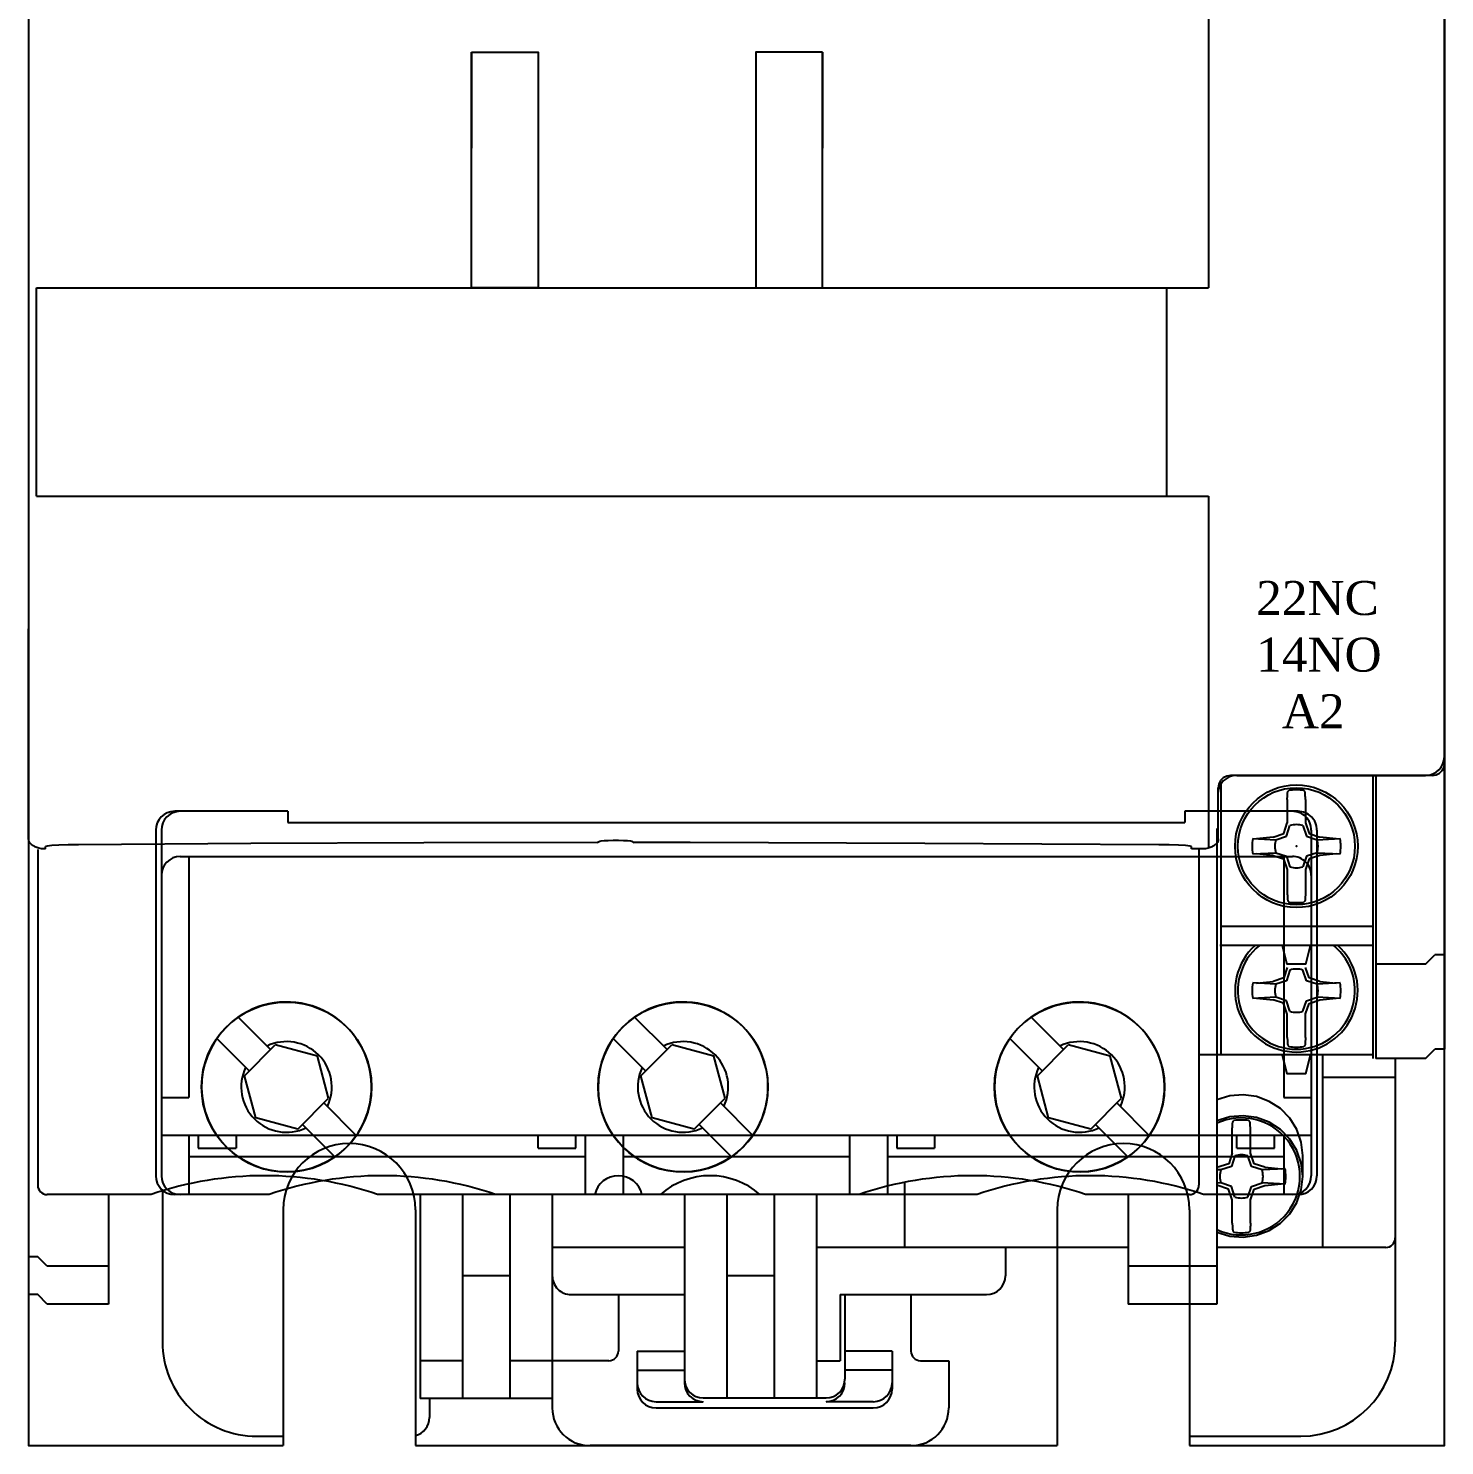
# Model space of a CAD drawing. Extents: x 0 to 75, y 0 to 127.
# Drawn here: x 0 to 75, y 0 to 75.1 of the extents above; entities that cross this region are included whole.
import ezdxf

# ---------------------------------------------------------------- set-up
doc = ezdxf.new("R2010")
doc.units = 0
doc.layers.add('1', color=3, linetype='CONTINUOUS')
doc.layers.add('ALPHA', color=255, linetype='CONTINUOUS')
doc.styles.add('arial', font='times.ttf', dxfattribs={"height": 21})

# ---------------------------------------------------------------- blocks, each defined once
blk = doc.blocks.new('WEQT T321 LC1D50A')
at = {"color": 3, "linetype": 'ByBlock', "lineweight": -2}
for p, q in [((294719.953, 158425.791), (294719.953, 158413.291)), ((294726.953, 158425.791), (294726.953, 158413.291)), ((294760.953, 158425.791), (294760.953, 158413.291)), ((294767.953, 158425.791), (294767.953, 158413.291))]:
    blk.add_line(p, q, dxfattribs=at)
at = {"color": 0, "linetype": 'ByBlock', "lineweight": -2}
for points in [[(294729.927, 158487.096), (294733.464, 158487.096), (294733.464, 158474.624), (294729.927, 158474.624)], [(294748.519, 158487.096), (294744.982, 158487.096), (294744.982, 158474.624), (294748.519, 158474.624)]]:
    blk.add_lwpolyline(points, close=True, dxfattribs=at)
at = {"color": 3, "linetype": 'ByBlock', "lineweight": -2}
for centre in [(294723.453, 158425.791), (294764.453, 158425.791)]:
    blk.add_arc(centre, 3.5, 0, 180, dxfattribs=at)
at = {"layer": '1'}
for p, q in [((294773.127, 158447.518), (294773.127, 158446.271)), ((294774.104, 158447.518), (294774.104, 158446.275)), ((294772.943, 158445.714), (294773.128, 158446.275)), ((294773.086, 158445.571), (294773.271, 158446.133)), ((294773.961, 158446.133), (294774.146, 158445.571)), ((294774.104, 158446.275), (294774.289, 158445.714)), ((294771.302, 158445.45), (294772.524, 158445.386)), ((294772.381, 158445.529), (294771.503, 158445.439)), ((294772.381, 158445.529), (294772.943, 158445.714)), ((294772.524, 158445.386), (294773.086, 158445.571)), ((294774.146, 158445.571), (294774.708, 158445.386)), ((294774.289, 158445.714), (294774.85, 158445.529)), ((294774.708, 158445.386), (294775.93, 158445.45)), ((294775.729, 158445.439), (294774.85, 158445.529)), ((294771.302, 158444.632), (294772.524, 158444.696)), ((294772.383, 158444.555), (294771.503, 158444.642)), ((294772.383, 158444.555), (294772.94, 158444.371)), ((294772.524, 158444.696), (294773.086, 158444.511)), ((294772.94, 158444.371), (294773.127, 158443.805)), ((294773.086, 158444.511), (294773.271, 158443.949)), ((294774.146, 158444.511), (294773.961, 158443.949)), ((294774.289, 158444.368), (294774.104, 158443.806)), ((294774.708, 158444.696), (294774.146, 158444.511)), ((294774.85, 158444.553), (294774.289, 158444.368)), ((294774.708, 158444.696), (294775.93, 158444.632)), ((294775.729, 158444.642), (294774.849, 158444.555)), ((294773.127, 158443.805), (294773.127, 158442.564)), ((294774.104, 158443.806), (294774.104, 158442.564)), ((294772.866, 158439.791), (294773.116, 158438.791)), ((294774.116, 158438.791), (294774.366, 158439.791)), ((294773.128, 158438.625), (294772.943, 158438.064)), ((294773.271, 158438.483), (294773.086, 158437.921)), ((294774.116, 158438.791), (294773.116, 158438.791)), ((294774.146, 158437.921), (294773.961, 158438.483)), ((294774.289, 158438.064), (294774.104, 158438.625)), ((294772.524, 158437.736), (294771.302, 158437.8)), ((294771.503, 158437.789), (294772.381, 158437.879)), ((294772.943, 158438.064), (294772.381, 158437.879)), ((294773.086, 158437.921), (294772.524, 158437.736)), ((294774.708, 158437.736), (294774.146, 158437.921)), ((294774.85, 158437.879), (294774.289, 158438.064)), ((294775.93, 158437.8), (294774.708, 158437.736)), ((294774.85, 158437.879), (294775.729, 158437.789)), ((294772.524, 158437.046), (294771.302, 158436.982)), ((294771.503, 158436.992), (294772.383, 158436.905)), ((294772.94, 158436.721), (294772.383, 158436.905)), ((294773.086, 158436.861), (294772.524, 158437.046)), ((294773.271, 158436.299), (294773.086, 158436.861)), ((294773.961, 158436.299), (294774.146, 158436.861)), ((294774.146, 158436.861), (294774.708, 158437.046)), ((294774.289, 158436.718), (294774.85, 158436.903)), ((294775.93, 158436.982), (294774.708, 158437.046)), ((294774.849, 158436.905), (294775.729, 158436.992)), ((294773.127, 158436.155), (294772.94, 158436.721)), ((294773.127, 158434.914), (294773.127, 158436.155)), ((294774.104, 158436.156), (294774.289, 158436.718)), ((294774.104, 158434.914), (294774.104, 158436.157)), ((294773.127, 158434.914), (294773.129, 158434.886)), ((294773.129, 158434.886), (294773.132, 158434.857)), ((294773.132, 158434.857), (294773.135, 158434.829)), ((294773.135, 158434.829), (294773.138, 158434.801)), ((294773.138, 158434.801), (294773.14, 158434.773)), ((294773.14, 158434.773), (294773.143, 158434.744)), ((294773.143, 158434.744), (294773.145, 158434.716)), ((294773.145, 158434.716), (294773.146, 158434.687)), ((294773.146, 158434.687), (294773.146, 158434.664)), ((294773.146, 158434.664), (294773.146, 158434.64)), ((294773.146, 158434.64), (294773.147, 158434.617)), ((294773.147, 158434.617), (294773.148, 158434.594)), ((294773.148, 158434.594), (294773.15, 158434.571)), ((294773.15, 158434.571), (294773.153, 158434.549)), ((294773.153, 158434.549), (294773.158, 158434.527)), ((294773.158, 158434.527), (294773.166, 158434.506)), ((294773.166, 158434.506), (294773.171, 158434.496)), ((294773.171, 158434.496), (294773.176, 158434.486)), ((294774.061, 158434.496), (294774.056, 158434.486)), ((294774.066, 158434.506), (294774.061, 158434.496)), ((294774.073, 158434.527), (294774.066, 158434.506)), ((294774.079, 158434.549), (294774.073, 158434.527)), ((294774.082, 158434.571), (294774.079, 158434.549)), ((294774.084, 158434.594), (294774.082, 158434.571)), ((294774.085, 158434.617), (294774.084, 158434.594)), ((294774.086, 158434.64), (294774.085, 158434.617)), ((294774.087, 158434.716), (294774.086, 158434.687)), ((294774.086, 158434.687), (294774.086, 158434.664)), ((294774.086, 158434.664), (294774.086, 158434.64)), ((294774.089, 158434.744), (294774.087, 158434.716)), ((294774.091, 158434.773), (294774.089, 158434.744)), ((294774.094, 158434.801), (294774.091, 158434.773)), ((294774.096, 158434.829), (294774.094, 158434.801)), ((294774.099, 158434.857), (294774.096, 158434.829)), ((294774.102, 158434.885), (294774.099, 158434.857)), ((294774.104, 158434.914), (294774.102, 158434.885)), ((294773.176, 158434.486), (294773.182, 158434.476)), ((294773.182, 158434.476), (294773.188, 158434.467)), ((294773.188, 158434.467), (294773.194, 158434.458)), ((294773.194, 158434.458), (294773.201, 158434.449)), ((294773.201, 158434.449), (294773.208, 158434.44)), ((294773.208, 158434.44), (294773.216, 158434.432)), ((294774.023, 158434.44), (294774.016, 158434.432)), ((294774.031, 158434.449), (294774.023, 158434.44)), ((294774.038, 158434.458), (294774.031, 158434.449)), ((294774.044, 158434.467), (294774.038, 158434.458)), ((294774.05, 158434.476), (294774.044, 158434.467)), ((294774.056, 158434.486), (294774.05, 158434.476)), ((294770.086, 158431.819), (294769.403, 158431.609)), ((294770.798, 158431.876), (294770.086, 158431.819)), ((294771.505, 158431.778), (294770.798, 158431.876)), ((294772.174, 158431.529), (294771.505, 158431.778)), ((294772.772, 158431.142), (294772.174, 158431.529)), ((294770.798, 158430.768), (294770.086, 158430.71)), ((294771.505, 158430.67), (294770.798, 158430.768)), ((294773.269, 158430.634), (294772.772, 158431.142)), ((294770.086, 158430.71), (294769.403, 158430.501)), ((294770.214, 158430.03), (294770.217, 158430.058)), ((294770.214, 158428.783), (294770.214, 158430.03)), ((294770.217, 158430.058), (294770.219, 158430.086)), ((294770.219, 158430.086), (294770.222, 158430.115)), ((294770.222, 158430.115), (294770.225, 158430.143)), ((294770.225, 158430.143), (294770.228, 158430.171)), ((294770.228, 158430.171), (294770.23, 158430.199)), ((294770.23, 158430.199), (294770.232, 158430.228)), ((294770.232, 158430.228), (294770.233, 158430.257)), ((294770.233, 158430.257), (294770.234, 158430.28)), ((294770.234, 158430.327), (294770.235, 158430.35)), ((294770.234, 158430.303), (294770.234, 158430.327)), ((294770.234, 158430.28), (294770.234, 158430.303)), ((294770.235, 158430.35), (294770.237, 158430.373)), ((294770.237, 158430.373), (294770.241, 158430.395)), ((294770.241, 158430.395), (294770.246, 158430.417)), ((294770.246, 158430.417), (294770.253, 158430.438)), ((294770.253, 158430.438), (294770.258, 158430.448)), ((294770.258, 158430.448), (294770.263, 158430.458)), ((294770.263, 158430.458), (294770.269, 158430.468)), ((294770.269, 158430.468), (294770.275, 158430.477)), ((294770.275, 158430.477), (294770.282, 158430.486)), ((294770.282, 158430.486), (294770.289, 158430.495)), ((294770.289, 158430.495), (294770.296, 158430.504)), ((294770.296, 158430.504), (294770.303, 158430.512)), ((294771.111, 158430.504), (294771.103, 158430.512)), ((294771.118, 158430.495), (294771.111, 158430.504)), ((294771.125, 158430.486), (294771.118, 158430.495)), ((294771.132, 158430.477), (294771.125, 158430.486)), ((294771.138, 158430.468), (294771.132, 158430.477)), ((294771.144, 158430.458), (294771.138, 158430.468)), ((294771.149, 158430.448), (294771.144, 158430.458)), ((294771.153, 158430.438), (294771.149, 158430.448)), ((294771.161, 158430.417), (294771.153, 158430.438)), ((294771.166, 158430.395), (294771.161, 158430.417)), ((294771.17, 158430.373), (294771.166, 158430.395)), ((294771.172, 158430.35), (294771.17, 158430.373)), ((294771.173, 158430.327), (294771.172, 158430.35)), ((294771.173, 158430.303), (294771.173, 158430.327)), ((294771.173, 158430.28), (294771.173, 158430.303)), ((294771.173, 158430.257), (294771.173, 158430.28)), ((294771.174, 158430.228), (294771.173, 158430.257)), ((294771.176, 158430.199), (294771.174, 158430.228)), ((294771.179, 158430.171), (294771.176, 158430.199)), ((294771.181, 158430.143), (294771.179, 158430.171)), ((294771.184, 158430.115), (294771.181, 158430.143)), ((294771.187, 158430.087), (294771.184, 158430.115)), ((294771.189, 158430.059), (294771.187, 158430.087)), ((294771.191, 158430.03), (294771.189, 158430.059)), ((294771.191, 158428.787), (294771.191, 158430.03)), ((294772.174, 158430.421), (294771.505, 158430.67)), ((294772.772, 158430.033), (294772.174, 158430.421)), ((294773.269, 158429.526), (294772.772, 158430.033)), ((294773.643, 158430.031), (294773.269, 158430.634)), ((294773.875, 158429.362), (294773.643, 158430.031)), ((294770.453, 158429.041), (294770.453, 158429.741)), ((294772.453, 158429.041), (294772.453, 158429.741)), ((294772.953, 158429.741), (294772.953, 158426.591)), ((294773.643, 158428.923), (294773.269, 158429.526)), ((294773.953, 158428.659), (294773.875, 158429.362)), ((294770.216, 158428.787), (294770.03, 158428.226)), ((294770.358, 158428.645), (294770.173, 158428.083)), ((294770.453, 158429.041), (294772.453, 158429.041)), ((294771.234, 158428.083), (294771.048, 158428.645)), ((294771.376, 158428.226), (294771.191, 158428.787)), ((294773.875, 158428.254), (294773.643, 158428.923)), ((294773.953, 158427.551), (294773.953, 158428.659)), ((294770.03, 158428.226), (294769.403, 158428.019)), ((294769.612, 158427.898), (294769.403, 158427.909)), ((294770.173, 158428.083), (294769.612, 158427.898)), ((294771.795, 158427.898), (294771.234, 158428.083)), ((294771.938, 158428.041), (294771.376, 158428.226)), ((294773.017, 158427.962), (294771.795, 158427.898)), ((294771.938, 158428.041), (294772.816, 158427.951)), ((294773.953, 158427.551), (294773.875, 158428.254)), ((294769.612, 158427.208), (294769.403, 158427.197)), ((294770.028, 158426.882), (294769.403, 158427.088)), ((294770.173, 158427.022), (294769.612, 158427.208)), ((294770.358, 158426.461), (294770.173, 158427.022)), ((294771.048, 158426.461), (294771.234, 158427.022)), ((294771.234, 158427.022), (294771.795, 158427.208)), ((294771.376, 158426.88), (294771.938, 158427.065)), ((294773.017, 158427.144), (294771.795, 158427.208)), ((294771.937, 158427.066), (294772.816, 158427.154)), ((294773.875, 158426.848), (294773.953, 158427.551)), ((294770.214, 158426.317), (294770.028, 158426.882)), ((294770.214, 158425.076), (294770.214, 158426.317)), ((294771.191, 158426.318), (294771.376, 158426.88)), ((294771.191, 158425.075), (294771.191, 158426.318)), ((294773.643, 158426.178), (294773.875, 158426.848)), ((294772.772, 158425.068), (294773.269, 158425.576)), ((294773.269, 158425.576), (294773.643, 158426.178)), ((294770.214, 158425.076), (294770.217, 158425.047)), ((294770.217, 158425.047), (294770.219, 158425.019)), ((294770.219, 158425.019), (294770.222, 158424.991)), ((294770.222, 158424.991), (294770.225, 158424.963)), ((294770.225, 158424.963), (294770.228, 158424.935)), ((294770.228, 158424.935), (294770.23, 158424.906)), ((294770.23, 158424.906), (294770.232, 158424.878)), ((294770.232, 158424.878), (294770.233, 158424.849)), ((294770.233, 158424.849), (294770.234, 158424.826)), ((294770.234, 158424.826), (294770.234, 158424.802)), ((294770.234, 158424.802), (294770.234, 158424.779)), ((294770.234, 158424.779), (294770.235, 158424.756)), ((294770.235, 158424.756), (294770.237, 158424.733)), ((294770.237, 158424.733), (294770.241, 158424.711)), ((294771.17, 158424.733), (294771.166, 158424.711)), ((294771.172, 158424.756), (294771.17, 158424.733)), ((294771.173, 158424.779), (294771.172, 158424.756)), ((294771.174, 158424.878), (294771.173, 158424.849)), ((294771.173, 158424.849), (294771.173, 158424.826)), ((294771.173, 158424.826), (294771.173, 158424.802)), ((294771.173, 158424.802), (294771.173, 158424.779)), ((294771.176, 158424.906), (294771.174, 158424.878)), ((294771.179, 158424.935), (294771.176, 158424.906)), ((294771.181, 158424.963), (294771.179, 158424.935)), ((294771.184, 158424.991), (294771.181, 158424.963)), ((294771.187, 158425.019), (294771.184, 158424.991)), ((294771.189, 158425.047), (294771.187, 158425.019)), ((294771.191, 158425.075), (294771.189, 158425.047)), ((294772.174, 158424.681), (294772.772, 158425.068)), ((294769.403, 158424.601), (294770.086, 158424.391)), ((294770.086, 158424.391), (294770.798, 158424.334)), ((294770.241, 158424.711), (294770.246, 158424.689)), ((294770.246, 158424.689), (294770.253, 158424.668)), ((294770.253, 158424.668), (294770.258, 158424.658)), ((294770.258, 158424.658), (294770.263, 158424.648)), ((294770.263, 158424.648), (294770.269, 158424.638)), ((294770.269, 158424.638), (294770.275, 158424.629)), ((294770.275, 158424.629), (294770.282, 158424.619)), ((294770.282, 158424.619), (294770.289, 158424.611)), ((294770.289, 158424.611), (294770.296, 158424.602)), ((294770.296, 158424.602), (294770.303, 158424.593)), ((294770.798, 158424.334), (294771.505, 158424.432)), ((294771.111, 158424.602), (294771.103, 158424.593)), ((294771.118, 158424.611), (294771.111, 158424.602)), ((294771.125, 158424.619), (294771.118, 158424.611)), ((294771.132, 158424.629), (294771.125, 158424.619)), ((294771.138, 158424.638), (294771.132, 158424.629)), ((294771.144, 158424.648), (294771.138, 158424.638)), ((294771.149, 158424.658), (294771.144, 158424.648)), ((294771.153, 158424.668), (294771.149, 158424.658)), ((294771.161, 158424.689), (294771.153, 158424.668)), ((294771.166, 158424.711), (294771.161, 158424.689)), ((294771.505, 158424.432), (294772.174, 158424.681))]:
    blk.add_line(p, q, dxfattribs=at)
for points in [[(294773.127, 158447.518), (294773.129, 158447.546), (294773.132, 158447.575), (294773.135, 158447.603), (294773.138, 158447.631), (294773.14, 158447.659), (294773.143, 158447.687), (294773.145, 158447.716), (294773.146, 158447.745), (294773.146, 158447.768), (294773.146, 158447.791), (294773.147, 158447.815), (294773.148, 158447.838), (294773.15, 158447.861), (294773.153, 158447.883), (294773.158, 158447.905), (294773.166, 158447.926), (294773.171, 158447.936), (294773.176, 158447.946), (294773.182, 158447.956), (294773.188, 158447.965), (294773.194, 158447.974), (294773.201, 158447.983), (294773.208, 158447.992), (294773.216, 158448)], [(294774.104, 158447.518), (294774.102, 158447.547), (294774.099, 158447.575), (294774.096, 158447.603), (294774.094, 158447.631), (294774.091, 158447.659), (294774.089, 158447.688), (294774.087, 158447.716), (294774.086, 158447.745), (294774.086, 158447.768), (294774.086, 158447.791), (294774.085, 158447.815), (294774.084, 158447.838), (294774.082, 158447.861), (294774.079, 158447.883), (294774.073, 158447.905), (294774.066, 158447.926), (294774.061, 158447.936), (294774.056, 158447.946), (294774.05, 158447.956), (294774.044, 158447.965), (294774.038, 158447.974), (294774.031, 158447.983), (294774.023, 158447.992), (294774.016, 158448)], [(294773.127, 158442.564), (294773.129, 158442.535), (294773.132, 158442.507), (294773.135, 158442.479), (294773.138, 158442.451), (294773.14, 158442.423), (294773.143, 158442.394), (294773.145, 158442.366), (294773.146, 158442.337), (294773.146, 158442.314), (294773.146, 158442.29), (294773.147, 158442.267), (294773.148, 158442.244), (294773.15, 158442.221), (294773.153, 158442.199), (294773.158, 158442.177), (294773.166, 158442.156), (294773.171, 158442.146), (294773.176, 158442.136), (294773.182, 158442.126), (294773.188, 158442.117), (294773.194, 158442.108), (294773.201, 158442.099), (294773.208, 158442.09), (294773.216, 158442.082)], [(294774.104, 158442.564), (294774.102, 158442.535), (294774.099, 158442.507), (294774.096, 158442.479), (294774.094, 158442.451), (294774.091, 158442.423), (294774.089, 158442.394), (294774.087, 158442.366), (294774.086, 158442.337), (294774.086, 158442.314), (294774.086, 158442.29), (294774.085, 158442.267), (294774.084, 158442.244), (294774.082, 158442.221), (294774.079, 158442.199), (294774.073, 158442.177), (294774.066, 158442.156), (294774.061, 158442.146), (294774.056, 158442.136), (294774.05, 158442.126), (294774.044, 158442.117), (294774.038, 158442.108), (294774.031, 158442.099), (294774.023, 158442.09), (294774.016, 158442.082)]]:
    blk.add_lwpolyline(points, dxfattribs=at)
for radius in [3.25, 3.1]:
    blk.add_circle((294773.616, 158445.041), radius, dxfattribs=at)
for centre, radius, start, end in [((294773.616, 158445.041), 2.986, 82.30224, 97.6977), ((294773.616, 158445.041), 1.145, 72.46371, 107.53629), ((294773.616, 158445.041), 2.35, 169.97567, 190.02451), ((294773.616, 158445.041), 1.145, 162.46377, 197.53635), ((294773.616, 158445.041), 1.145, 342.46367, 17.53625), ((294773.616, 158445.041), 2.35, 349.97548, 10.02433), ((294773.407, 158443.498), 1, 359.99996, 89.99999), ((294773.616, 158445.041), 1.145, 252.4637, 270.00002), ((294773.616, 158445.041), 1.145, 270.00002, 287.53628), ((294773.616, 158445.041), 2.986, 262.30229, 277.69775), ((294773.616, 158437.391), 3.25, 132.39961, 47.60039), ((294773.616, 158437.391), 3.1, 129.26811, 50.7319), ((294773.616, 158437.391), 1.145, 72.46372, 107.5363), ((294773.616, 158437.391), 2.35, 169.97565, 190.0245), ((294773.616, 158437.391), 1.145, 162.46375, 197.53634), ((294773.616, 158437.391), 1.145, 342.46366, 17.53625), ((294773.616, 158437.391), 2.35, 349.97548, 10.02432), ((294773.616, 158437.391), 1.145, 252.46371, 287.53629), ((294773.616, 158437.391), 2.986, 262.3023, 277.69776), ((294770.703, 158427.553), 3.1, 245.20759, 114.7924), ((294770.703, 158427.553), 2.986, 82.30225, 97.69771), ((294770.703, 158427.553), 1.145, 72.46372, 107.5363), ((294770.703, 158427.553), 1.145, 162.46375, 197.53634), ((294770.703, 158427.553), 1.145, 342.46366, 17.53625), ((294770.703, 158427.553), 2.35, 349.97548, 10.02432), ((294770.703, 158427.553), 1.145, 252.46371, 287.53629), ((294770.703, 158427.553), 2.986, 262.3023, 277.69776)]:
    blk.add_arc(centre, radius, start, end, dxfattribs=at)
blk.add_point((294773.616, 158445.041), dxfattribs=at)
at = {"layer": 'ALPHA'}
for p, q in [((294706.453, 158532.291), (294706.453, 158421.291)), ((294781.453, 158519.291), (294781.453, 158434.291)), ((294768.969, 158508.639), (294768.969, 158474.624)), ((294706.485, 158462.291), (294706.485, 158491.291)), ((294781.453, 158491.291), (294781.453, 158462.291)), ((294729.927, 158487.096), (294729.927, 158482.023)), ((294748.519, 158487.096), (294748.519, 158482.023)), ((294706.878, 158474.624), (294768.969, 158474.624)), ((294706.878, 158463.591), (294706.878, 158474.624)), ((294766.73, 158474.624), (294766.73, 158463.591)), ((294706.878, 158463.591), (294768.969, 158463.591)), ((294768.969, 158463.591), (294768.969, 158444.943)), ((294706.469, 158450.834), (294706.485, 158462.291)), ((294781.453, 158462.291), (294781.469, 158449.44)), ((294706.469, 158445.44), (294706.469, 158450.834)), ((294769.926, 158448.759), (294769.745, 158448.667)), ((294770.127, 158448.791), (294769.926, 158448.759)), ((294780.82, 158448.791), (294770.127, 158448.791)), ((294770.453, 158448.791), (294780.453, 158448.791)), ((294777.666, 158448.791), (294777.666, 158433.791)), ((294777.828, 158448.791), (294777.828, 158433.791)), ((294780.82, 158448.791), (294781.021, 158448.823)), ((294781.021, 158448.823), (294781.202, 158448.915)), ((294781.202, 158448.915), (294781.345, 158449.058)), ((294781.345, 158449.058), (294781.437, 158449.239)), ((294781.437, 158449.239), (294781.469, 158449.44)), ((294769.509, 158448.343), (294769.478, 158448.142)), ((294769.478, 158445.44), (294769.478, 158448.142)), ((294769.601, 158448.524), (294769.509, 158448.343)), ((294769.745, 158448.667), (294769.601, 158448.524)), ((294769.616, 158448.337), (294769.616, 158433.991)), ((294769.453, 158447.791), (294769.453, 158446.291)), ((294720.203, 158446.891), (294714.203, 158446.891)), ((294720.203, 158446.891), (294720.203, 158446.291)), ((294773.703, 158446.891), (294767.703, 158446.891)), ((294767.703, 158446.891), (294767.703, 158446.291)), ((294713.203, 158445.891), (294713.203, 158427.591)), ((294713.5, 158445.891), (294713.5, 158427.591)), ((294720.203, 158446.291), (294767.703, 158446.291)), ((294769.403, 158445.979), (294769.403, 158420.791)), ((294774.407, 158445.891), (294774.407, 158427.591)), ((294774.703, 158445.891), (294774.703, 158427.591)), ((294706.471, 158445.39), (294706.469, 158445.44)), ((294706.477, 158445.34), (294706.471, 158445.39)), ((294706.486, 158445.291), (294706.477, 158445.34)), ((294706.517, 158445.245), (294706.486, 158445.291)), ((294706.551, 158445.202), (294706.517, 158445.245)), ((294706.588, 158445.163), (294706.551, 158445.202)), ((294706.627, 158445.128), (294706.588, 158445.163)), ((294706.668, 158445.095), (294706.627, 158445.128)), ((294706.711, 158445.065), (294706.668, 158445.095)), ((294706.755, 158445.037), (294706.711, 158445.065)), ((294706.801, 158445.012), (294706.755, 158445.037)), ((294706.849, 158444.989), (294706.801, 158445.012)), ((294707.451, 158445.051), (294707.369, 158445.021)), ((294707.369, 158444.906), (294707.369, 158445.021)), ((294707.694, 158445.078), (294707.451, 158445.051)), ((294708.069, 158445.101), (294707.694, 158445.078)), ((294708.558, 158445.117), (294708.069, 158445.101)), ((294709.109, 158445.125), (294708.558, 158445.117)), ((294718.242, 158445.179), (294709.109, 158445.125)), ((294727.406, 158445.216), (294718.242, 158445.179)), ((294736.589, 158445.236), (294727.406, 158445.216)), ((294736.589, 158445.239), (294736.722, 158445.319)), ((294736.589, 158445.236), (294736.589, 158445.239)), ((294736.722, 158445.319), (294736.792, 158445.333)), ((294736.792, 158445.333), (294736.946, 158445.345)), ((294736.946, 158445.345), (294737.165, 158445.354)), ((294737.165, 158445.354), (294737.431, 158445.359)), ((294737.431, 158445.359), (294737.707, 158445.359)), ((294737.707, 158445.359), (294737.973, 158445.354)), ((294737.973, 158445.354), (294738.192, 158445.345)), ((294738.192, 158445.345), (294738.346, 158445.333)), ((294738.346, 158445.333), (294738.416, 158445.319)), ((294738.416, 158445.319), (294738.549, 158445.239)), ((294741.506, 158445.232), (294738.549, 158445.237)), ((294753.942, 158445.194), (294741.506, 158445.232)), ((294766.329, 158445.125), (294753.942, 158445.194)), ((294766.88, 158445.117), (294766.329, 158445.125)), ((294767.37, 158445.101), (294766.88, 158445.117)), ((294767.744, 158445.078), (294767.37, 158445.101)), ((294767.987, 158445.051), (294767.744, 158445.078)), ((294768.069, 158445.021), (294767.987, 158445.051)), ((294768.069, 158444.906), (294768.069, 158445.021)), ((294769.146, 158445.012), (294769.098, 158444.989)), ((294769.192, 158445.037), (294769.146, 158445.012)), ((294769.236, 158445.065), (294769.192, 158445.037)), ((294769.279, 158445.095), (294769.236, 158445.065)), ((294769.319, 158445.128), (294769.279, 158445.095)), ((294769.358, 158445.163), (294769.319, 158445.128)), ((294769.395, 158445.202), (294769.358, 158445.163)), ((294769.429, 158445.245), (294769.395, 158445.202)), ((294769.46, 158445.291), (294769.429, 158445.245)), ((294769.47, 158445.34), (294769.46, 158445.291)), ((294769.476, 158445.39), (294769.47, 158445.34)), ((294769.478, 158445.44), (294769.476, 158445.39)), ((294706.899, 158444.968), (294706.849, 158444.989)), ((294706.952, 158444.95), (294706.899, 158444.968)), ((294707.01, 158444.934), (294706.952, 158444.95)), ((294706.953, 158444.871), (294706.953, 158427.091)), ((294707.076, 158444.919), (294707.01, 158444.934)), ((294707.153, 158444.909), (294707.076, 158444.919)), ((294707.233, 158444.906), (294707.153, 158444.909)), ((294707.369, 158444.906), (294707.233, 158444.906)), ((294714.5, 158444.498), (294773.407, 158444.498)), ((294714.953, 158444.498), (294714.953, 158431.741)), ((294768.714, 158444.906), (294768.069, 158444.906)), ((294768.453, 158444.882), (294768.453, 158427.091)), ((294768.794, 158444.909), (294768.714, 158444.906)), ((294768.87, 158444.919), (294768.794, 158444.909)), ((294768.937, 158444.934), (294768.87, 158444.919)), ((294768.994, 158444.95), (294768.937, 158444.934)), ((294769.048, 158444.968), (294768.994, 158444.95)), ((294769.098, 158444.989), (294769.048, 158444.968)), ((294772.953, 158444.498), (294772.953, 158431.741)), ((294777.641, 158440.791), (294769.591, 158440.791)), ((294777.641, 158439.791), (294769.566, 158439.791)), ((294780.453, 158438.791), (294780.953, 158439.291)), ((294781.453, 158439.291), (294780.953, 158439.291)), ((294780.453, 158438.791), (294777.828, 158438.791)), ((294717.563, 158435.988), (294719.28, 158434.271)), ((294738.563, 158435.988), (294740.28, 158434.271)), ((294759.563, 158435.988), (294761.28, 158434.271)), ((294716.432, 158434.857), (294718.149, 158433.14)), ((294717.898, 158432.889), (294719.531, 158434.522)), ((294721.761, 158433.924), (294719.531, 158434.522)), ((294737.432, 158434.857), (294739.149, 158433.14)), ((294738.898, 158432.889), (294740.531, 158434.522)), ((294742.761, 158433.924), (294740.531, 158434.522)), ((294758.432, 158434.857), (294760.149, 158433.14)), ((294759.898, 158432.889), (294761.531, 158434.522)), ((294763.761, 158433.924), (294761.531, 158434.522)), ((294722.359, 158431.693), (294721.761, 158433.924)), ((294743.359, 158431.693), (294742.761, 158433.924)), ((294764.359, 158431.693), (294763.761, 158433.924)), ((294777.666, 158433.991), (294768.453, 158433.991)), ((294772.866, 158433.991), (294773.116, 158432.991)), ((294774.116, 158432.991), (294774.366, 158433.991)), ((294775.001, 158433.991), (294775.001, 158423.792)), ((294780.453, 158433.791), (294777.828, 158433.791)), ((294778.853, 158433.791), (294778.853, 158418.791)), ((294780.453, 158433.791), (294780.953, 158434.291)), ((294781.453, 158434.291), (294780.953, 158434.291)), ((294718.495, 158430.658), (294717.898, 158432.889)), ((294739.495, 158430.658), (294738.898, 158432.889)), ((294760.495, 158430.658), (294759.898, 158432.889)), ((294774.116, 158432.991), (294773.116, 158432.991)), ((294778.853, 158432.791), (294775.001, 158432.791)), ((294713.5, 158431.741), (294714.953, 158431.741)), ((294720.726, 158430.06), (294722.359, 158431.693)), ((294741.726, 158430.06), (294743.359, 158431.693)), ((294762.726, 158430.06), (294764.359, 158431.693)), ((294772.953, 158431.741), (294774.407, 158431.741)), ((294722.108, 158431.442), (294723.825, 158429.725)), ((294743.108, 158431.442), (294744.825, 158429.725)), ((294764.108, 158431.442), (294765.825, 158429.725)), ((294720.726, 158430.06), (294718.495, 158430.658)), ((294720.977, 158430.311), (294722.694, 158428.594)), ((294741.726, 158430.06), (294739.495, 158430.658)), ((294741.977, 158430.311), (294743.694, 158428.594)), ((294762.726, 158430.06), (294760.495, 158430.658)), ((294762.977, 158430.311), (294764.694, 158428.594)), ((294713.5, 158429.741), (294774.407, 158429.741)), ((294714.953, 158429.741), (294714.953, 158426.591)), ((294715.453, 158429.741), (294715.453, 158429.041)), ((294717.453, 158429.741), (294717.453, 158429.041)), ((294733.453, 158429.041), (294733.453, 158429.741)), ((294735.453, 158429.041), (294735.453, 158429.741)), ((294735.953, 158429.741), (294735.953, 158426.591)), ((294737.953, 158429.741), (294737.953, 158426.591)), ((294749.953, 158429.741), (294749.953, 158426.591)), ((294751.953, 158429.741), (294751.953, 158426.591)), ((294752.453, 158429.741), (294752.453, 158429.041)), ((294754.453, 158429.741), (294754.453, 158429.041)), ((294735.953, 158428.591), (294714.953, 158428.591)), ((294715.453, 158429.041), (294717.453, 158429.041)), ((294733.453, 158429.041), (294735.453, 158429.041)), ((294749.953, 158428.591), (294737.953, 158428.591)), ((294772.953, 158428.591), (294751.953, 158428.591)), ((294752.453, 158429.041), (294754.453, 158429.041)), ((294752.853, 158427.237), (294752.853, 158423.791)), ((294712.953, 158426.591), (294707.453, 158426.591)), ((294710.703, 158426.591), (294710.703, 158420.791)), ((294713.553, 158426.785), (294713.553, 158418.791)), ((294719.203, 158426.591), (294714.203, 158426.591)), ((294739.93, 158426.591), (294724.953, 158426.591)), ((294727.203, 158426.591), (294727.203, 158415.791)), ((294729.453, 158426.591), (294729.453, 158415.791)), ((294731.953, 158426.591), (294731.953, 158415.791)), ((294734.203, 158426.591), (294734.203, 158415.791)), ((294756.703, 158426.591), (294738.953, 158426.591)), ((294741.203, 158426.591), (294741.203, 158416.619)), ((294743.453, 158426.591), (294743.453, 158415.791)), ((294745.953, 158426.591), (294745.953, 158415.791)), ((294748.203, 158426.591), (294748.203, 158415.791)), ((294767.953, 158426.591), (294762.453, 158426.591)), ((294764.703, 158426.591), (294764.703, 158420.791)), ((294773.703, 158426.591), (294768.703, 158426.591)), ((294706.953, 158423.291), (294706.453, 158423.291)), ((294707.453, 158422.791), (294706.953, 158423.291)), ((294741.203, 158423.791), (294734.203, 158423.791)), ((294764.703, 158423.791), (294748.203, 158423.791)), ((294758.203, 158423.791), (294758.203, 158422.291)), ((294778.353, 158423.792), (294769.403, 158423.792)), ((294710.703, 158422.791), (294707.453, 158422.791)), ((294769.403, 158422.791), (294764.703, 158422.791)), ((294731.953, 158422.291), (294729.453, 158422.291)), ((294745.953, 158422.291), (294743.453, 158422.291)), ((294706.953, 158421.291), (294706.453, 158421.291)), ((294707.453, 158420.791), (294706.953, 158421.291)), ((294735.203, 158421.291), (294741.203, 158421.291)), ((294737.703, 158421.291), (294737.703, 158418.291)), ((294749.453, 158421.291), (294757.203, 158421.291)), ((294749.453, 158421.291), (294749.453, 158417.791)), ((294749.703, 158421.291), (294749.703, 158416.816)), ((294753.203, 158421.291), (294753.203, 158418.291)), ((294710.703, 158420.791), (294707.453, 158420.791)), ((294769.403, 158420.791), (294764.703, 158420.791)), ((294738.703, 158418.296), (294741.203, 158418.296)), ((294738.703, 158418.296), (294738.703, 158416.291)), ((294752.203, 158418.296), (294749.703, 158418.296)), ((294752.203, 158418.296), (294752.203, 158416.291)), ((294729.453, 158417.791), (294727.203, 158417.791)), ((294734.203, 158417.791), (294731.953, 158417.791)), ((294737.203, 158417.791), (294734.203, 158417.791)), ((294734.203, 158417.791), (294734.203, 158415.291)), ((294738.703, 158417.291), (294741.203, 158417.291)), ((294748.203, 158417.791), (294749.453, 158417.791)), ((294752.203, 158417.291), (294749.703, 158417.291)), ((294753.703, 158417.791), (294755.203, 158417.791)), ((294755.203, 158417.791), (294755.203, 158415.291)), ((294734.203, 158415.791), (294727.203, 158415.791)), ((294727.703, 158415.791), (294727.703, 158414.791)), ((294742.203, 158415.816), (294748.703, 158415.816)), ((294739.703, 158415.619), (294742.203, 158415.619)), ((294739.703, 158415.291), (294751.203, 158415.291)), ((294751.203, 158415.619), (294748.703, 158415.619)), ((294718.553, 158413.791), (294719.953, 158413.791)), ((294767.953, 158413.791), (294773.853, 158413.791)), ((294753.203, 158413.291), (294736.203, 158413.291))]:
    blk.add_line(p, q, dxfattribs=at)
for points in [[(294767.953, 158413.291), (294781.453, 158413.291), (294781.453, 158540.291), (294706.453, 158540.291), (294706.453, 158413.291), (294719.953, 158413.291)], [(294726.953, 158413.291), (294760.953, 158413.291)]]:
    blk.add_lwpolyline(points, dxfattribs=at)
for centre in [(294720.129, 158432.291), (294741.129, 158432.291), (294762.129, 158432.291)]:
    blk.add_circle(centre, 4.5, dxfattribs=at)
for centre, radius, start, end in [((294780.453, 158449.791), 1, 270.00003, 0.00001), ((294770.453, 158447.791), 1, 89.99998, 179.99996), ((294714.203, 158445.891), 1, 90.00004, 180.00002), ((294714.5, 158445.891), 1, 90.00004, 180.00002), ((294773.407, 158445.891), 1, 359.99996, 89.99999), ((294773.703, 158445.891), 1, 359.99996, 89.99999), ((294714.5, 158443.498), 1, 90.00004, 180.00002), ((294720.128, 158432.291), 4.5, 304.75965, 124.75967), ((294741.128, 158432.291), 4.5, 304.75965, 124.75967), ((294762.128, 158432.291), 4.5, 304.75965, 124.75967), ((294720.128, 158432.291), 4.5, 124.75966, 304.75965), ((294741.128, 158432.291), 4.5, 124.75966, 304.75965), ((294762.128, 158432.291), 4.5, 124.75966, 304.75965), ((294720.128, 158432.291), 2.4, 45, 115.5288), ((294741.128, 158432.291), 2.4, 45, 115.5288), ((294762.128, 158432.291), 2.4, 45, 115.5288), ((294720.128, 158432.291), 2.4, 334.47119, 45), ((294741.128, 158432.291), 2.4, 334.47119, 45), ((294762.128, 158432.291), 2.4, 334.47119, 45), ((294720.128, 158432.291), 2.4, 154.4712, 295.52879), ((294741.128, 158432.291), 2.4, 154.4712, 295.52879), ((294762.128, 158432.291), 2.4, 154.4712, 295.52879), ((294707.453, 158427.091), 0.5, 180.00002, 270), ((294718.953, 158409.091), 18.5, 71.07538, 108.92468), ((294714.203, 158427.591), 1, 179.99996, 269.99995), ((294714.5, 158427.591), 1, 180.00002, 270), ((294725.203, 158409.091), 18.5, 71.07539, 108.92469), ((294737.703, 158426.31), 1.281, 12.68049, 167.3198), ((294742.566, 158423.614), 3.977, 48.46373, 131.53644), ((294756.453, 158409.091), 18.5, 71.07538, 108.92468), ((294762.703, 158409.091), 18.5, 71.07539, 108.92469), ((294767.953, 158427.091), 0.5, 270, 0.00001), ((294773.407, 158427.591), 1, 269.99997, 359.99996), ((294773.703, 158427.591), 1, 269.99997, 359.99996), ((294778.353, 158424.292), 0.5, 270.00003, 0.00001), ((294735.203, 158422.291), 1, 179.99996, 270), ((294757.203, 158422.291), 1, 270.00003, 0.00001), ((294718.553, 158418.791), 5, 179.99996, 270), ((294773.853, 158418.791), 5, 270.00003, 0.00001), ((294737.203, 158418.291), 0.5, 270.00003, 0.00001), ((294753.703, 158418.291), 0.5, 180.00003, 270.00003), ((294739.703, 158416.619), 1, 180.00003, 270.00003), ((294742.203, 158416.816), 1, 180.00003, 270.00003), ((294742.203, 158416.619), 1, 180.00003, 270.00003), ((294748.703, 158416.816), 1, 270.00003, 0.00001), ((294748.703, 158416.619), 1, 270.00003, 359.99998), ((294751.203, 158416.619), 1, 270.00003, 359.99998), ((294739.703, 158416.291), 1, 180.00003, 270.00003), ((294751.203, 158416.291), 1, 270.00003, 0.00001), ((294736.203, 158415.291), 2, 180.00002, 270), ((294753.203, 158415.291), 2, 270.00003, 359.99998), ((294726.703, 158414.791), 1, 284.47751, 0.00001)]:
    blk.add_arc(centre, radius, start, end, dxfattribs=at)
blk.add_point((294781.453, 158476.791), dxfattribs=at)
at = {"layer": '1', "insert": (294771.486, 158459.092), "char_height": 1.8, "attachment_point": 1, "style": 'arial'}
blk.add_mtext_dynamic_manual_height_columns('22NC\\P14NO\\P  A2', width=21.44146, gutter_width=450, heights=[0], dxfattribs=at)

msp = doc.modelspace()

# ---------------------------------------------------------------- block references
msp.add_blockref('WEQT T321 LC1D50A', (-294706.453, -158413.291))

doc.saveas('drawing.dxf')
